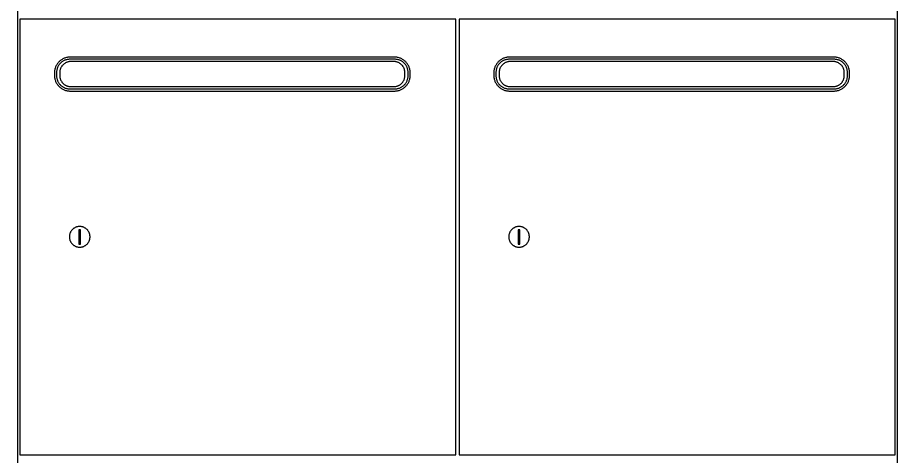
# Model space of a CAD drawing. Header units: millimetres. Extents: x 1075 to 13200, y 678 to 7235.
# Drawn here: x 6394 to 7195, y 1589 to 1989 of the extents above; entities that cross this region are included whole.
import ezdxf

# ---------------------------------------------------------------- set-up
doc = ezdxf.new("R2010")
doc.units = ezdxf.units.MM

msp = doc.modelspace()

# ---------------------------------------------------------------- linework, layer by layer
at = {"color": 0}
for points in [[(7195.13, 2787.76, 0), (6394.13, 2787.76, 0), (6394.13, 1187.76, 0), (7195.13, 1187.76, 0)], [(6793.13, 1987.76, 0), (6396.13, 1987.76, 0), (6396.13, 1590.76, 0), (6793.13, 1590.76, 0)], [(7193.13, 1987.76, 0), (6796.13, 1987.76, 0), (6796.13, 1590.76, 0), (7193.13, 1590.76, 0)], [(6751.63, 1938.74, 0), (6751.61, 1939.49, 0), (6751.56, 1940.23, 0), (6751.47, 1940.95, 0), (6751.34, 1941.67, 0), (6751.17, 1942.37, 0), (6750.98, 1943.06, 0), (6750.75, 1943.73, 0), (6750.49, 1944.39, 0), (6750.2, 1945.03, 0), (6749.88, 1945.66, 0), (6749.53, 1946.27, 0), (6749.15, 1946.86, 0), (6748.75, 1947.43, 0), (6748.31, 1947.97, 0), (6747.86, 1948.5, 0), (6747.38, 1949.01, 0), (6746.87, 1949.49, 0), (6746.35, 1949.94, 0), (6745.8, 1950.37, 0), (6745.23, 1950.78, 0), (6744.64, 1951.16, 0), (6744.03, 1951.51, 0), (6743.4, 1951.83, 0), (6742.76, 1952.12, 0), (6742.1, 1952.38, 0), (6741.43, 1952.61, 0), (6740.74, 1952.8, 0), (6740.04, 1952.97, 0), (6739.32, 1953.09, 0), (6738.6, 1953.19, 0), (6737.86, 1953.24, 0), (6737.11, 1953.26, 0), (6442.15, 1953.26, 0), (6441.41, 1953.24, 0), (6440.67, 1953.19, 0), (6439.94, 1953.09, 0), (6439.23, 1952.97, 0), (6438.53, 1952.8, 0), (6437.84, 1952.61, 0), (6437.16, 1952.38, 0), (6436.5, 1952.12, 0), (6435.86, 1951.83, 0), (6435.23, 1951.51, 0), (6434.63, 1951.16, 0), (6434.04, 1950.78, 0), (6433.47, 1950.37, 0), (6432.92, 1949.94, 0), (6432.39, 1949.49, 0), (6431.89, 1949.01, 0), (6431.41, 1948.5, 0), (6430.95, 1947.97, 0), (6430.52, 1947.43, 0), (6430.11, 1946.86, 0), (6429.74, 1946.27, 0), (6429.39, 1945.66, 0), (6429.07, 1945.03, 0), (6428.77, 1944.39, 0), (6428.51, 1943.73, 0), (6428.29, 1943.06, 0), (6428.09, 1942.37, 0), (6427.93, 1941.67, 0), (6427.8, 1940.95, 0), (6427.71, 1940.23, 0), (6427.65, 1939.49, 0), (6427.63, 1938.74, 0), (6427.63, 1936.78, 0), (6427.65, 1936.04, 0), (6427.71, 1935.3, 0), (6427.8, 1934.57, 0), (6427.93, 1933.86, 0), (6428.09, 1933.16, 0), (6428.29, 1932.47, 0), (6428.51, 1931.79, 0), (6428.77, 1931.13, 0), (6429.07, 1930.49, 0), (6429.39, 1929.86, 0), (6429.74, 1929.26, 0), (6430.11, 1928.67, 0), (6430.52, 1928.1, 0), (6430.95, 1927.55, 0), (6431.41, 1927.02, 0), (6431.89, 1926.52, 0), (6432.39, 1926.04, 0), (6432.92, 1925.58, 0), (6433.47, 1925.15, 0), (6434.04, 1924.74, 0), (6434.63, 1924.37, 0), (6435.23, 1924.02, 0), (6435.86, 1923.69, 0), (6436.5, 1923.4, 0), (6437.16, 1923.14, 0), (6437.84, 1922.92, 0), (6438.53, 1922.72, 0), (6439.23, 1922.56, 0), (6439.94, 1922.43, 0), (6440.67, 1922.34, 0), (6441.41, 1922.28, 0), (6442.15, 1922.26, 0), (6737.11, 1922.26, 0), (6737.86, 1922.28, 0), (6738.6, 1922.34, 0), (6739.32, 1922.43, 0), (6740.04, 1922.56, 0), (6740.74, 1922.72, 0), (6741.43, 1922.92, 0), (6742.1, 1923.14, 0), (6742.76, 1923.4, 0), (6743.4, 1923.69, 0), (6744.03, 1924.02, 0), (6744.64, 1924.37, 0), (6745.23, 1924.74, 0), (6745.8, 1925.15, 0), (6746.35, 1925.58, 0), (6746.87, 1926.04, 0), (6747.38, 1926.52, 0), (6747.86, 1927.02, 0), (6748.31, 1927.55, 0), (6748.75, 1928.1, 0), (6749.15, 1928.67, 0), (6749.53, 1929.26, 0), (6749.88, 1929.86, 0), (6750.2, 1930.49, 0), (6750.49, 1931.13, 0), (6750.75, 1931.79, 0), (6750.98, 1932.47, 0), (6751.17, 1933.16, 0), (6751.34, 1933.86, 0), (6751.47, 1934.57, 0), (6751.56, 1935.3, 0), (6751.61, 1936.04, 0), (6751.63, 1936.78, 0)], [(6749.63, 1939.26, 0), (6749.62, 1939.88, 0), (6749.57, 1940.49, 0), (6749.49, 1941.09, 0), (6749.39, 1941.68, 0), (6749.25, 1942.26, 0), (6749.09, 1942.83, 0), (6748.9, 1943.39, 0), (6748.69, 1943.93, 0), (6748.45, 1944.46, 0), (6748.18, 1944.98, 0), (6747.89, 1945.48, 0), (6747.58, 1945.97, 0), (6747.25, 1946.44, 0), (6746.89, 1946.89, 0), (6746.51, 1947.33, 0), (6746.12, 1947.74, 0), (6745.7, 1948.14, 0), (6745.26, 1948.52, 0), (6744.81, 1948.88, 0), (6744.34, 1949.21, 0), (6743.85, 1949.52, 0), (6743.35, 1949.81, 0), (6742.83, 1950.08, 0), (6742.3, 1950.32, 0), (6741.76, 1950.53, 0), (6741.2, 1950.72, 0), (6740.63, 1950.88, 0), (6740.05, 1951.02, 0), (6739.46, 1951.12, 0), (6738.86, 1951.2, 0), (6738.25, 1951.25, 0), (6737.63, 1951.26, 0), (6441.63, 1951.26, 0), (6441.02, 1951.25, 0), (6440.41, 1951.2, 0), (6439.81, 1951.12, 0), (6439.22, 1951.02, 0), (6438.64, 1950.88, 0), (6438.07, 1950.72, 0), (6437.51, 1950.53, 0), (6436.96, 1950.32, 0), (6436.43, 1950.08, 0), (6435.92, 1949.81, 0), (6435.41, 1949.52, 0), (6434.93, 1949.21, 0), (6434.46, 1948.88, 0), (6434, 1948.52, 0), (6433.57, 1948.14, 0), (6433.15, 1947.74, 0), (6432.75, 1947.33, 0), (6432.37, 1946.89, 0), (6432.02, 1946.44, 0), (6431.68, 1945.97, 0), (6431.37, 1945.48, 0), (6431.08, 1944.98, 0), (6430.82, 1944.46, 0), (6430.58, 1943.93, 0), (6430.36, 1943.39, 0), (6430.17, 1942.83, 0), (6430.01, 1942.26, 0), (6429.88, 1941.68, 0), (6429.77, 1941.09, 0), (6429.69, 1940.49, 0), (6429.65, 1939.88, 0), (6429.63, 1939.26, 0), (6429.63, 1936.26, 0), (6429.65, 1935.64, 0), (6429.69, 1935.04, 0), (6429.77, 1934.44, 0), (6429.88, 1933.84, 0), (6430.01, 1933.26, 0), (6430.17, 1932.7, 0), (6430.36, 1932.14, 0), (6430.58, 1931.59, 0), (6430.82, 1931.06, 0), (6431.08, 1930.54, 0), (6431.37, 1930.04, 0), (6431.68, 1929.56, 0), (6432.02, 1929.08, 0), (6432.37, 1928.63, 0), (6432.75, 1928.2, 0), (6433.15, 1927.78, 0), (6433.57, 1927.38, 0), (6434, 1927, 0), (6434.46, 1926.65, 0), (6434.93, 1926.31, 0), (6435.41, 1926, 0), (6435.92, 1925.71, 0), (6436.43, 1925.45, 0), (6436.96, 1925.21, 0), (6437.51, 1924.99, 0), (6438.07, 1924.8, 0), (6438.64, 1924.64, 0), (6439.22, 1924.51, 0), (6439.81, 1924.4, 0), (6440.41, 1924.32, 0), (6441.02, 1924.28, 0), (6441.63, 1924.26, 0), (6737.63, 1924.26, 0), (6738.25, 1924.28, 0), (6738.86, 1924.32, 0), (6739.46, 1924.4, 0), (6740.05, 1924.51, 0), (6740.63, 1924.64, 0), (6741.2, 1924.8, 0), (6741.76, 1924.99, 0), (6742.3, 1925.21, 0), (6742.83, 1925.45, 0), (6743.35, 1925.71, 0), (6743.85, 1926, 0), (6744.34, 1926.31, 0), (6744.81, 1926.65, 0), (6745.26, 1927, 0), (6745.7, 1927.38, 0), (6746.12, 1927.78, 0), (6746.51, 1928.2, 0), (6746.89, 1928.63, 0), (6747.25, 1929.08, 0), (6747.58, 1929.56, 0), (6747.89, 1930.04, 0), (6748.18, 1930.54, 0), (6748.45, 1931.06, 0), (6748.69, 1931.59, 0), (6748.9, 1932.14, 0), (6749.09, 1932.7, 0), (6749.25, 1933.26, 0), (6749.39, 1933.84, 0), (6749.49, 1934.44, 0), (6749.57, 1935.04, 0), (6749.62, 1935.64, 0), (6749.63, 1936.26, 0)], [(6746.74, 1939.07, 0), (6746.73, 1939.59, 0), (6746.69, 1940.11, 0), (6746.62, 1940.61, 0), (6746.53, 1941.11, 0), (6746.42, 1941.61, 0), (6746.28, 1942.09, 0), (6746.12, 1942.56, 0), (6745.94, 1943.02, 0), (6745.74, 1943.47, 0), (6745.51, 1943.91, 0), (6745.27, 1944.34, 0), (6745, 1944.75, 0), (6744.72, 1945.15, 0), (6744.42, 1945.53, 0), (6744.1, 1945.9, 0), (6743.76, 1946.25, 0), (6743.41, 1946.59, 0), (6743.04, 1946.91, 0), (6742.66, 1947.21, 0), (6742.26, 1947.49, 0), (6741.85, 1947.76, 0), (6741.42, 1948, 0), (6740.98, 1948.23, 0), (6740.53, 1948.43, 0), (6740.07, 1948.61, 0), (6739.6, 1948.77, 0), (6739.12, 1948.91, 0), (6738.62, 1949.03, 0), (6738.12, 1949.11, 0), (6737.62, 1949.18, 0), (6737.1, 1949.22, 0), (6736.58, 1949.23, 0), (6442.69, 1949.23, 0), (6442.17, 1949.22, 0), (6441.65, 1949.18, 0), (6441.14, 1949.11, 0), (6440.64, 1949.03, 0), (6440.15, 1948.91, 0), (6439.67, 1948.77, 0), (6439.2, 1948.61, 0), (6438.73, 1948.43, 0), (6438.28, 1948.23, 0), (6437.85, 1948, 0), (6437.42, 1947.76, 0), (6437.01, 1947.49, 0), (6436.61, 1947.21, 0), (6436.22, 1946.91, 0), (6435.86, 1946.59, 0), (6435.5, 1946.25, 0), (6435.17, 1945.9, 0), (6434.85, 1945.53, 0), (6434.54, 1945.15, 0), (6434.26, 1944.75, 0), (6434, 1944.34, 0), (6433.75, 1943.91, 0), (6433.53, 1943.47, 0), (6433.32, 1943.02, 0), (6433.14, 1942.56, 0), (6432.98, 1942.09, 0), (6432.84, 1941.61, 0), (6432.73, 1941.11, 0), (6432.64, 1940.61, 0), (6432.58, 1940.11, 0), (6432.54, 1939.59, 0), (6432.52, 1939.07, 0), (6432.52, 1936.46, 0), (6432.54, 1935.93, 0), (6432.58, 1935.42, 0), (6432.64, 1934.91, 0), (6432.73, 1934.41, 0), (6432.84, 1933.92, 0), (6432.98, 1933.44, 0), (6433.14, 1932.96, 0), (6433.32, 1932.5, 0), (6433.53, 1932.05, 0), (6433.75, 1931.61, 0), (6434, 1931.19, 0), (6434.26, 1930.78, 0), (6434.54, 1930.38, 0), (6434.85, 1929.99, 0), (6435.17, 1929.62, 0), (6435.5, 1929.27, 0), (6435.86, 1928.93, 0), (6436.22, 1928.61, 0), (6436.61, 1928.31, 0), (6437.01, 1928.03, 0), (6437.42, 1927.76, 0), (6437.85, 1927.52, 0), (6438.28, 1927.29, 0), (6438.73, 1927.09, 0), (6439.2, 1926.91, 0), (6439.67, 1926.75, 0), (6440.15, 1926.61, 0), (6440.64, 1926.5, 0), (6441.14, 1926.41, 0), (6441.65, 1926.34, 0), (6442.17, 1926.3, 0), (6442.69, 1926.29, 0), (6736.58, 1926.29, 0), (6737.1, 1926.3, 0), (6737.62, 1926.34, 0), (6738.12, 1926.41, 0), (6738.62, 1926.5, 0), (6739.12, 1926.61, 0), (6739.6, 1926.75, 0), (6740.07, 1926.91, 0), (6740.53, 1927.09, 0), (6740.98, 1927.29, 0), (6741.42, 1927.52, 0), (6741.85, 1927.76, 0), (6742.26, 1928.03, 0), (6742.66, 1928.31, 0), (6743.04, 1928.61, 0), (6743.41, 1928.93, 0), (6743.76, 1929.27, 0), (6744.1, 1929.62, 0), (6744.42, 1929.99, 0), (6744.72, 1930.38, 0), (6745, 1930.78, 0), (6745.27, 1931.19, 0), (6745.51, 1931.61, 0), (6745.74, 1932.05, 0), (6745.94, 1932.5, 0), (6746.12, 1932.96, 0), (6746.28, 1933.44, 0), (6746.42, 1933.92, 0), (6746.53, 1934.41, 0), (6746.62, 1934.91, 0), (6746.69, 1935.42, 0), (6746.73, 1935.93, 0), (6746.74, 1936.46, 0)], [(7151.63, 1938.74, 0), (7151.61, 1939.49, 0), (7151.56, 1940.23, 0), (7151.47, 1940.95, 0), (7151.34, 1941.67, 0), (7151.17, 1942.37, 0), (7150.98, 1943.06, 0), (7150.75, 1943.73, 0), (7150.49, 1944.39, 0), (7150.2, 1945.03, 0), (7149.88, 1945.66, 0), (7149.53, 1946.27, 0), (7149.15, 1946.86, 0), (7148.75, 1947.43, 0), (7148.31, 1947.97, 0), (7147.86, 1948.5, 0), (7147.38, 1949.01, 0), (7146.87, 1949.49, 0), (7146.35, 1949.94, 0), (7145.8, 1950.37, 0), (7145.23, 1950.78, 0), (7144.64, 1951.16, 0), (7144.03, 1951.51, 0), (7143.4, 1951.83, 0), (7142.76, 1952.12, 0), (7142.1, 1952.38, 0), (7141.43, 1952.61, 0), (7140.74, 1952.8, 0), (7140.04, 1952.97, 0), (7139.32, 1953.09, 0), (7138.6, 1953.19, 0), (7137.86, 1953.24, 0), (7137.11, 1953.26, 0), (6842.15, 1953.26, 0), (6841.41, 1953.24, 0), (6840.67, 1953.19, 0), (6839.94, 1953.09, 0), (6839.23, 1952.97, 0), (6838.53, 1952.8, 0), (6837.84, 1952.61, 0), (6837.16, 1952.38, 0), (6836.5, 1952.12, 0), (6835.86, 1951.83, 0), (6835.23, 1951.51, 0), (6834.63, 1951.16, 0), (6834.04, 1950.78, 0), (6833.47, 1950.37, 0), (6832.92, 1949.94, 0), (6832.39, 1949.49, 0), (6831.89, 1949.01, 0), (6831.41, 1948.5, 0), (6830.95, 1947.97, 0), (6830.52, 1947.43, 0), (6830.11, 1946.86, 0), (6829.74, 1946.27, 0), (6829.39, 1945.66, 0), (6829.07, 1945.03, 0), (6828.77, 1944.39, 0), (6828.51, 1943.73, 0), (6828.29, 1943.06, 0), (6828.09, 1942.37, 0), (6827.93, 1941.67, 0), (6827.8, 1940.95, 0), (6827.71, 1940.23, 0), (6827.65, 1939.49, 0), (6827.63, 1938.74, 0), (6827.63, 1936.78, 0), (6827.65, 1936.04, 0), (6827.71, 1935.3, 0), (6827.8, 1934.57, 0), (6827.93, 1933.86, 0), (6828.09, 1933.16, 0), (6828.29, 1932.47, 0), (6828.51, 1931.79, 0), (6828.77, 1931.13, 0), (6829.07, 1930.49, 0), (6829.39, 1929.86, 0), (6829.74, 1929.26, 0), (6830.11, 1928.67, 0), (6830.52, 1928.1, 0), (6830.95, 1927.55, 0), (6831.41, 1927.02, 0), (6831.89, 1926.52, 0), (6832.39, 1926.04, 0), (6832.92, 1925.58, 0), (6833.47, 1925.15, 0), (6834.04, 1924.74, 0), (6834.63, 1924.37, 0), (6835.23, 1924.02, 0), (6835.86, 1923.69, 0), (6836.5, 1923.4, 0), (6837.16, 1923.14, 0), (6837.84, 1922.92, 0), (6838.53, 1922.72, 0), (6839.23, 1922.56, 0), (6839.94, 1922.43, 0), (6840.67, 1922.34, 0), (6841.41, 1922.28, 0), (6842.15, 1922.26, 0), (7137.11, 1922.26, 0), (7137.86, 1922.28, 0), (7138.6, 1922.34, 0), (7139.32, 1922.43, 0), (7140.04, 1922.56, 0), (7140.74, 1922.72, 0), (7141.43, 1922.92, 0), (7142.1, 1923.14, 0), (7142.76, 1923.4, 0), (7143.4, 1923.69, 0), (7144.03, 1924.02, 0), (7144.64, 1924.37, 0), (7145.23, 1924.74, 0), (7145.8, 1925.15, 0), (7146.35, 1925.58, 0), (7146.87, 1926.04, 0), (7147.38, 1926.52, 0), (7147.86, 1927.02, 0), (7148.31, 1927.55, 0), (7148.75, 1928.1, 0), (7149.15, 1928.67, 0), (7149.53, 1929.26, 0), (7149.88, 1929.86, 0), (7150.2, 1930.49, 0), (7150.49, 1931.13, 0), (7150.75, 1931.79, 0), (7150.98, 1932.47, 0), (7151.17, 1933.16, 0), (7151.34, 1933.86, 0), (7151.47, 1934.57, 0), (7151.56, 1935.3, 0), (7151.61, 1936.04, 0), (7151.63, 1936.78, 0)], [(7149.63, 1939.26, 0), (7149.62, 1939.88, 0), (7149.57, 1940.49, 0), (7149.49, 1941.09, 0), (7149.39, 1941.68, 0), (7149.25, 1942.26, 0), (7149.09, 1942.83, 0), (7148.9, 1943.39, 0), (7148.69, 1943.93, 0), (7148.45, 1944.46, 0), (7148.18, 1944.98, 0), (7147.89, 1945.48, 0), (7147.58, 1945.97, 0), (7147.25, 1946.44, 0), (7146.89, 1946.89, 0), (7146.51, 1947.33, 0), (7146.12, 1947.74, 0), (7145.7, 1948.14, 0), (7145.26, 1948.52, 0), (7144.81, 1948.88, 0), (7144.34, 1949.21, 0), (7143.85, 1949.52, 0), (7143.35, 1949.81, 0), (7142.83, 1950.08, 0), (7142.3, 1950.32, 0), (7141.76, 1950.53, 0), (7141.2, 1950.72, 0), (7140.63, 1950.88, 0), (7140.05, 1951.02, 0), (7139.46, 1951.12, 0), (7138.86, 1951.2, 0), (7138.25, 1951.25, 0), (7137.63, 1951.26, 0), (6841.63, 1951.26, 0), (6841.02, 1951.25, 0), (6840.41, 1951.2, 0), (6839.81, 1951.12, 0), (6839.22, 1951.02, 0), (6838.64, 1950.88, 0), (6838.07, 1950.72, 0), (6837.51, 1950.53, 0), (6836.96, 1950.32, 0), (6836.43, 1950.08, 0), (6835.92, 1949.81, 0), (6835.41, 1949.52, 0), (6834.93, 1949.21, 0), (6834.46, 1948.88, 0), (6834, 1948.52, 0), (6833.57, 1948.14, 0), (6833.15, 1947.74, 0), (6832.75, 1947.33, 0), (6832.37, 1946.89, 0), (6832.02, 1946.44, 0), (6831.68, 1945.97, 0), (6831.37, 1945.48, 0), (6831.08, 1944.98, 0), (6830.82, 1944.46, 0), (6830.58, 1943.93, 0), (6830.36, 1943.39, 0), (6830.17, 1942.83, 0), (6830.01, 1942.26, 0), (6829.88, 1941.68, 0), (6829.77, 1941.09, 0), (6829.69, 1940.49, 0), (6829.65, 1939.88, 0), (6829.63, 1939.26, 0), (6829.63, 1936.26, 0), (6829.65, 1935.64, 0), (6829.69, 1935.04, 0), (6829.77, 1934.44, 0), (6829.88, 1933.84, 0), (6830.01, 1933.26, 0), (6830.17, 1932.7, 0), (6830.36, 1932.14, 0), (6830.58, 1931.59, 0), (6830.82, 1931.06, 0), (6831.08, 1930.54, 0), (6831.37, 1930.04, 0), (6831.68, 1929.56, 0), (6832.02, 1929.08, 0), (6832.37, 1928.63, 0), (6832.75, 1928.2, 0), (6833.15, 1927.78, 0), (6833.57, 1927.38, 0), (6834, 1927, 0), (6834.46, 1926.65, 0), (6834.93, 1926.31, 0), (6835.41, 1926, 0), (6835.92, 1925.71, 0), (6836.43, 1925.45, 0), (6836.96, 1925.21, 0), (6837.51, 1924.99, 0), (6838.07, 1924.8, 0), (6838.64, 1924.64, 0), (6839.22, 1924.51, 0), (6839.81, 1924.4, 0), (6840.41, 1924.32, 0), (6841.02, 1924.28, 0), (6841.63, 1924.26, 0), (7137.63, 1924.26, 0), (7138.25, 1924.28, 0), (7138.86, 1924.32, 0), (7139.46, 1924.4, 0), (7140.05, 1924.51, 0), (7140.63, 1924.64, 0), (7141.2, 1924.8, 0), (7141.76, 1924.99, 0), (7142.3, 1925.21, 0), (7142.83, 1925.45, 0), (7143.35, 1925.71, 0), (7143.85, 1926, 0), (7144.34, 1926.31, 0), (7144.81, 1926.65, 0), (7145.26, 1927, 0), (7145.7, 1927.38, 0), (7146.12, 1927.78, 0), (7146.51, 1928.2, 0), (7146.89, 1928.63, 0), (7147.25, 1929.08, 0), (7147.58, 1929.56, 0), (7147.89, 1930.04, 0), (7148.18, 1930.54, 0), (7148.45, 1931.06, 0), (7148.69, 1931.59, 0), (7148.9, 1932.14, 0), (7149.09, 1932.7, 0), (7149.25, 1933.26, 0), (7149.39, 1933.84, 0), (7149.49, 1934.44, 0), (7149.57, 1935.04, 0), (7149.62, 1935.64, 0), (7149.63, 1936.26, 0)], [(7146.74, 1939.07, 0), (7146.73, 1939.59, 0), (7146.69, 1940.11, 0), (7146.62, 1940.61, 0), (7146.53, 1941.11, 0), (7146.42, 1941.61, 0), (7146.28, 1942.09, 0), (7146.12, 1942.56, 0), (7145.94, 1943.02, 0), (7145.74, 1943.47, 0), (7145.51, 1943.91, 0), (7145.27, 1944.34, 0), (7145, 1944.75, 0), (7144.72, 1945.15, 0), (7144.42, 1945.53, 0), (7144.1, 1945.9, 0), (7143.76, 1946.25, 0), (7143.41, 1946.59, 0), (7143.04, 1946.91, 0), (7142.66, 1947.21, 0), (7142.26, 1947.49, 0), (7141.85, 1947.76, 0), (7141.42, 1948, 0), (7140.98, 1948.23, 0), (7140.53, 1948.43, 0), (7140.07, 1948.61, 0), (7139.6, 1948.77, 0), (7139.12, 1948.91, 0), (7138.62, 1949.03, 0), (7138.12, 1949.11, 0), (7137.62, 1949.18, 0), (7137.1, 1949.22, 0), (7136.58, 1949.23, 0), (6842.69, 1949.23, 0), (6842.17, 1949.22, 0), (6841.65, 1949.18, 0), (6841.14, 1949.11, 0), (6840.64, 1949.03, 0), (6840.15, 1948.91, 0), (6839.67, 1948.77, 0), (6839.2, 1948.61, 0), (6838.73, 1948.43, 0), (6838.28, 1948.23, 0), (6837.85, 1948, 0), (6837.42, 1947.76, 0), (6837.01, 1947.49, 0), (6836.61, 1947.21, 0), (6836.22, 1946.91, 0), (6835.86, 1946.59, 0), (6835.5, 1946.25, 0), (6835.17, 1945.9, 0), (6834.85, 1945.53, 0), (6834.54, 1945.15, 0), (6834.26, 1944.75, 0), (6834, 1944.34, 0), (6833.75, 1943.91, 0), (6833.53, 1943.47, 0), (6833.32, 1943.02, 0), (6833.14, 1942.56, 0), (6832.98, 1942.09, 0), (6832.84, 1941.61, 0), (6832.73, 1941.11, 0), (6832.64, 1940.61, 0), (6832.58, 1940.11, 0), (6832.54, 1939.59, 0), (6832.52, 1939.07, 0), (6832.52, 1936.46, 0), (6832.54, 1935.93, 0), (6832.58, 1935.42, 0), (6832.64, 1934.91, 0), (6832.73, 1934.41, 0), (6832.84, 1933.92, 0), (6832.98, 1933.44, 0), (6833.14, 1932.96, 0), (6833.32, 1932.5, 0), (6833.53, 1932.05, 0), (6833.75, 1931.61, 0), (6834, 1931.19, 0), (6834.26, 1930.78, 0), (6834.54, 1930.38, 0), (6834.85, 1929.99, 0), (6835.17, 1929.62, 0), (6835.5, 1929.27, 0), (6835.86, 1928.93, 0), (6836.22, 1928.61, 0), (6836.61, 1928.31, 0), (6837.01, 1928.03, 0), (6837.42, 1927.76, 0), (6837.85, 1927.52, 0), (6838.28, 1927.29, 0), (6838.73, 1927.09, 0), (6839.2, 1926.91, 0), (6839.67, 1926.75, 0), (6840.15, 1926.61, 0), (6840.64, 1926.5, 0), (6841.14, 1926.41, 0), (6841.65, 1926.34, 0), (6842.17, 1926.3, 0), (6842.69, 1926.29, 0), (7136.58, 1926.29, 0), (7137.1, 1926.3, 0), (7137.62, 1926.34, 0), (7138.12, 1926.41, 0), (7138.62, 1926.5, 0), (7139.12, 1926.61, 0), (7139.6, 1926.75, 0), (7140.07, 1926.91, 0), (7140.53, 1927.09, 0), (7140.98, 1927.29, 0), (7141.42, 1927.52, 0), (7141.85, 1927.76, 0), (7142.26, 1928.03, 0), (7142.66, 1928.31, 0), (7143.04, 1928.61, 0), (7143.41, 1928.93, 0), (7143.76, 1929.27, 0), (7144.1, 1929.62, 0), (7144.42, 1929.99, 0), (7144.72, 1930.38, 0), (7145, 1930.78, 0), (7145.27, 1931.19, 0), (7145.51, 1931.61, 0), (7145.74, 1932.05, 0), (7145.94, 1932.5, 0), (7146.12, 1932.96, 0), (7146.28, 1933.44, 0), (7146.42, 1933.92, 0), (7146.53, 1934.41, 0), (7146.62, 1934.91, 0), (7146.69, 1935.42, 0), (7146.73, 1935.93, 0), (7146.74, 1936.46, 0)], [(6460.08, 1789.42, 0.48), (6460.07, 1789.9, 0.48), (6460.03, 1790.38, 0.48), (6459.97, 1790.85, 0.48), (6459.89, 1791.31, 0.48), (6459.79, 1791.76, 0.48), (6459.66, 1792.21, 0.48), (6459.51, 1792.65, 0.48), (6459.34, 1793.07, 0.48), (6459.15, 1793.49, 0.48), (6458.95, 1793.9, 0.48), (6458.72, 1794.29, 0.48), (6458.47, 1794.67, 0.48), (6458.21, 1795.04, 0.48), (6457.93, 1795.4, 0.48), (6457.64, 1795.74, 0.48), (6457.33, 1796.06, 0.48), (6457, 1796.37, 0.48), (6456.66, 1796.67, 0.48), (6456.3, 1796.95, 0.48), (6455.93, 1797.21, 0.48), (6455.55, 1797.46, 0.48), (6455.16, 1797.68, 0.48), (6454.75, 1797.89, 0.48), (6454.34, 1798.08, 0.48), (6453.91, 1798.25, 0.48), (6453.47, 1798.4, 0.48), (6453.03, 1798.52, 0.48), (6452.57, 1798.63, 0.48), (6452.11, 1798.71, 0.48), (6451.64, 1798.77, 0.48), (6451.16, 1798.81, 0.48), (6450.68, 1798.82, 0.48), (6450.19, 1798.81, 0.48), (6449.72, 1798.77, 0.48), (6449.25, 1798.71, 0.48), (6448.78, 1798.63, 0.48), (6448.33, 1798.52, 0.48), (6447.88, 1798.4, 0.48), (6447.45, 1798.25, 0.48), (6447.02, 1798.08, 0.48), (6446.6, 1797.89, 0.48), (6446.2, 1797.68, 0.48), (6445.8, 1797.46, 0.48), (6445.42, 1797.21, 0.48), (6445.05, 1796.95, 0.48), (6444.7, 1796.67, 0.48), (6444.36, 1796.37, 0.48), (6444.03, 1796.06, 0.48), (6443.72, 1795.74, 0.48), (6443.42, 1795.4, 0.48), (6443.14, 1795.04, 0.48), (6442.88, 1794.67, 0.48), (6442.64, 1794.29, 0.48), (6442.41, 1793.9, 0.48), (6442.2, 1793.49, 0.48), (6442.01, 1793.07, 0.48), (6441.84, 1792.65, 0.48), (6441.7, 1792.21, 0.48), (6441.57, 1791.76, 0.48), (6441.46, 1791.31, 0.48), (6441.38, 1790.85, 0.48), (6441.32, 1790.38, 0.48), (6441.29, 1789.9, 0.48), (6441.27, 1789.42, 0.48), (6441.29, 1788.93, 0.48), (6441.32, 1788.45, 0.48), (6441.38, 1787.98, 0.48), (6441.46, 1787.52, 0.48), (6441.57, 1787.07, 0.48), (6441.7, 1786.62, 0.48), (6441.84, 1786.18, 0.48), (6442.01, 1785.76, 0.48), (6442.2, 1785.34, 0.48), (6442.41, 1784.93, 0.48), (6442.64, 1784.54, 0.48), (6442.88, 1784.16, 0.48), (6443.14, 1783.79, 0.48), (6443.42, 1783.44, 0.48), (6443.72, 1783.09, 0.48), (6444.03, 1782.77, 0.48), (6444.36, 1782.46, 0.48), (6444.7, 1782.16, 0.48), (6445.05, 1781.88, 0.48), (6445.42, 1781.62, 0.48), (6445.8, 1781.37, 0.48), (6446.2, 1781.15, 0.48), (6446.6, 1780.94, 0.48), (6447.02, 1780.75, 0.48), (6447.45, 1780.58, 0.48), (6447.88, 1780.43, 0.48), (6448.33, 1780.31, 0.48), (6448.78, 1780.2, 0.48), (6449.25, 1780.12, 0.48), (6449.72, 1780.06, 0.48), (6450.19, 1780.02, 0.48), (6450.68, 1780.01, 0.48), (6451.16, 1780.02, 0.48), (6451.64, 1780.06, 0.48), (6452.11, 1780.12, 0.48), (6452.57, 1780.2, 0.48), (6453.03, 1780.31, 0.48), (6453.47, 1780.43, 0.48), (6453.91, 1780.58, 0.48), (6454.34, 1780.75, 0.48), (6454.75, 1780.94, 0.48), (6455.16, 1781.15, 0.48), (6455.55, 1781.37, 0.48), (6455.93, 1781.62, 0.48), (6456.3, 1781.88, 0.48), (6456.66, 1782.16, 0.48), (6457, 1782.46, 0.48), (6457.33, 1782.77, 0.48), (6457.64, 1783.09, 0.48), (6457.93, 1783.44, 0.48), (6458.21, 1783.79, 0.48), (6458.47, 1784.16, 0.48), (6458.72, 1784.54, 0.48), (6458.95, 1784.93, 0.48), (6459.15, 1785.34, 0.48), (6459.34, 1785.76, 0.48), (6459.51, 1786.18, 0.48), (6459.66, 1786.62, 0.48), (6459.79, 1787.07, 0.48), (6459.89, 1787.52, 0.48), (6459.97, 1787.98, 0.48), (6460.03, 1788.45, 0.48), (6460.07, 1788.93, 0.48)], [(6451.41, 1795.89, 0.48), (6449.81, 1795.89, 0.48), (6449.81, 1782.85, 0.48), (6451.41, 1782.85, 0.48)], [(6860.08, 1789.42, 0.48), (6860.07, 1789.9, 0.48), (6860.03, 1790.38, 0.48), (6859.97, 1790.85, 0.48), (6859.89, 1791.31, 0.48), (6859.79, 1791.76, 0.48), (6859.66, 1792.21, 0.48), (6859.51, 1792.65, 0.48), (6859.34, 1793.07, 0.48), (6859.15, 1793.49, 0.48), (6858.95, 1793.9, 0.48), (6858.72, 1794.29, 0.48), (6858.47, 1794.67, 0.48), (6858.21, 1795.04, 0.48), (6857.93, 1795.4, 0.48), (6857.64, 1795.74, 0.48), (6857.33, 1796.06, 0.48), (6857, 1796.37, 0.48), (6856.66, 1796.67, 0.48), (6856.3, 1796.95, 0.48), (6855.93, 1797.21, 0.48), (6855.55, 1797.46, 0.48), (6855.16, 1797.68, 0.48), (6854.75, 1797.89, 0.48), (6854.34, 1798.08, 0.48), (6853.91, 1798.25, 0.48), (6853.47, 1798.4, 0.48), (6853.03, 1798.52, 0.48), (6852.57, 1798.63, 0.48), (6852.11, 1798.71, 0.48), (6851.64, 1798.77, 0.48), (6851.16, 1798.81, 0.48), (6850.68, 1798.82, 0.48), (6850.19, 1798.81, 0.48), (6849.72, 1798.77, 0.48), (6849.25, 1798.71, 0.48), (6848.78, 1798.63, 0.48), (6848.33, 1798.52, 0.48), (6847.88, 1798.4, 0.48), (6847.45, 1798.25, 0.48), (6847.02, 1798.08, 0.48), (6846.6, 1797.89, 0.48), (6846.2, 1797.68, 0.48), (6845.8, 1797.46, 0.48), (6845.42, 1797.21, 0.48), (6845.05, 1796.95, 0.48), (6844.7, 1796.67, 0.48), (6844.36, 1796.37, 0.48), (6844.03, 1796.06, 0.48), (6843.72, 1795.74, 0.48), (6843.42, 1795.4, 0.48), (6843.14, 1795.04, 0.48), (6842.88, 1794.67, 0.48), (6842.64, 1794.29, 0.48), (6842.41, 1793.9, 0.48), (6842.2, 1793.49, 0.48), (6842.01, 1793.07, 0.48), (6841.84, 1792.65, 0.48), (6841.7, 1792.21, 0.48), (6841.57, 1791.76, 0.48), (6841.46, 1791.31, 0.48), (6841.38, 1790.85, 0.48), (6841.32, 1790.38, 0.48), (6841.29, 1789.9, 0.48), (6841.27, 1789.42, 0.48), (6841.29, 1788.93, 0.48), (6841.32, 1788.45, 0.48), (6841.38, 1787.98, 0.48), (6841.46, 1787.52, 0.48), (6841.57, 1787.07, 0.48), (6841.7, 1786.62, 0.48), (6841.84, 1786.18, 0.48), (6842.01, 1785.76, 0.48), (6842.2, 1785.34, 0.48), (6842.41, 1784.93, 0.48), (6842.64, 1784.54, 0.48), (6842.88, 1784.16, 0.48), (6843.14, 1783.79, 0.48), (6843.42, 1783.44, 0.48), (6843.72, 1783.09, 0.48), (6844.03, 1782.77, 0.48), (6844.36, 1782.46, 0.48), (6844.7, 1782.16, 0.48), (6845.05, 1781.88, 0.48), (6845.42, 1781.62, 0.48), (6845.8, 1781.37, 0.48), (6846.2, 1781.15, 0.48), (6846.6, 1780.94, 0.48), (6847.02, 1780.75, 0.48), (6847.45, 1780.58, 0.48), (6847.88, 1780.43, 0.48), (6848.33, 1780.31, 0.48), (6848.78, 1780.2, 0.48), (6849.25, 1780.12, 0.48), (6849.72, 1780.06, 0.48), (6850.19, 1780.02, 0.48), (6850.68, 1780.01, 0.48), (6851.16, 1780.02, 0.48), (6851.64, 1780.06, 0.48), (6852.11, 1780.12, 0.48), (6852.57, 1780.2, 0.48), (6853.03, 1780.31, 0.48), (6853.47, 1780.43, 0.48), (6853.91, 1780.58, 0.48), (6854.34, 1780.75, 0.48), (6854.75, 1780.94, 0.48), (6855.16, 1781.15, 0.48), (6855.55, 1781.37, 0.48), (6855.93, 1781.62, 0.48), (6856.3, 1781.88, 0.48), (6856.66, 1782.16, 0.48), (6857, 1782.46, 0.48), (6857.33, 1782.77, 0.48), (6857.64, 1783.09, 0.48), (6857.93, 1783.44, 0.48), (6858.21, 1783.79, 0.48), (6858.47, 1784.16, 0.48), (6858.72, 1784.54, 0.48), (6858.95, 1784.93, 0.48), (6859.15, 1785.34, 0.48), (6859.34, 1785.76, 0.48), (6859.51, 1786.18, 0.48), (6859.66, 1786.62, 0.48), (6859.79, 1787.07, 0.48), (6859.89, 1787.52, 0.48), (6859.97, 1787.98, 0.48), (6860.03, 1788.45, 0.48), (6860.07, 1788.93, 0.48)], [(6851.41, 1795.89, 0.48), (6849.81, 1795.89, 0.48), (6849.81, 1782.85, 0.48), (6851.41, 1782.85, 0.48)]]:
    msp.add_polyline3d(points, close=True, dxfattribs=at)

doc.saveas('drawing.dxf')
